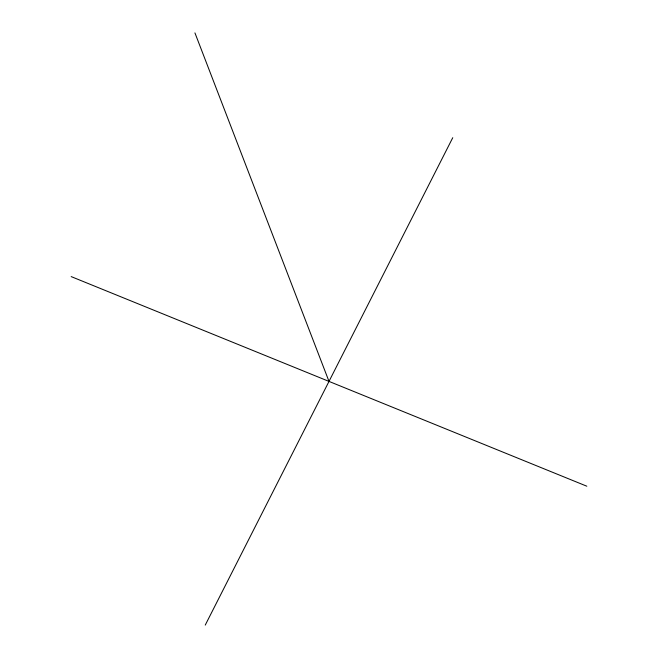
<?xml version="1.0" encoding="UTF-8"?>
<svg xmlns="http://www.w3.org/2000/svg" width="658" height="658" viewBox="0 0 658 658"><rect width="100%" height="100%" fill="white"/><g stroke="black" fill="none" stroke-linecap="round" stroke-linejoin="round"><path stroke-width="0.99" d="M205.247 625.1L452.753 137.703M71.179 276.599L586.821 486.204M194.933 32.9L329 381.401"/></g></svg>
